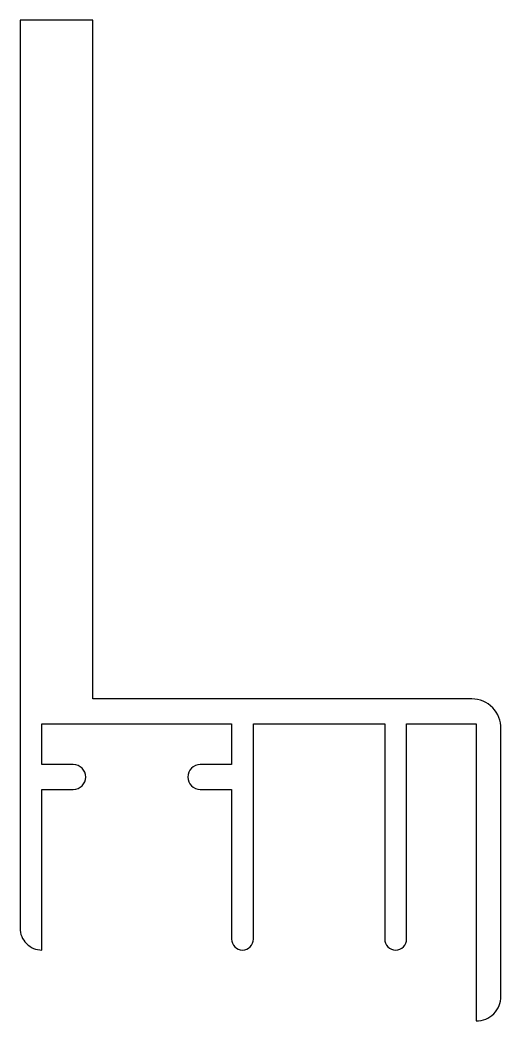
# Model space of a CAD drawing. Extents: x 158.1 to 191, y 178.1 to 246.7.
import ezdxf

# ---------------------------------------------------------------- set-up
doc = ezdxf.new("R2010")
doc.units = 0
doc.layers.add('ANA', color=220, linetype='CONTINUOUS')

msp = doc.modelspace()

# ---------------------------------------------------------------- linework, layer by layer
at = {"layer": 'ANA', "color": 220, "linetype": 'BYBLOCK'}
msp.add_lwpolyline([(184.554, 198.455), (189.327, 198.455), (189.327, 178.094), (189.32, 178.094, 0.414214), (191.02, 179.794), (191.02, 198.112, 0.420497), (189.021, 200.155), (167.354, 200.155), (163.054, 200.155), (163.054, 246.655), (158.054, 246.655), (158.054, 200.155), (158.054, 198.155), (158.054, 184.455, 0.414214), (159.554, 182.955), (159.554, 193.955), (161.704, 193.955, 1), (161.704, 195.655), (159.554, 195.655), (159.554, 198.455), (172.554, 198.455), (172.554, 195.655), (170.404, 195.655, 1), (170.404, 193.955), (172.554, 193.955), (172.554, 183.705, 1), (174.054, 183.705), (174.054, 198.455), (183.054, 198.455), (183.054, 183.705, 1), (184.554, 183.705)], format="xyb", close=True, dxfattribs=at)

doc.saveas('drawing.dxf')
